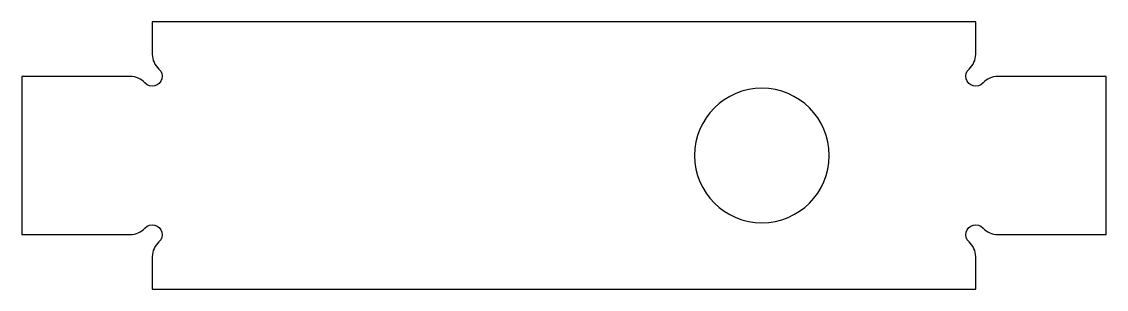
# Model space of a CAD drawing. Header units: millimetres. Extents: x 208 to 235.4, y -109.4 to -102.7.
import ezdxf

# ---------------------------------------------------------------- set-up
doc = ezdxf.new("R2010")
doc.units = ezdxf.units.MM
doc.layers.get('0').update_dxf_attribs({"linetype": 'CONTINUOUS'})

msp = doc.modelspace()

# ---------------------------------------------------------------- linework, layer by layer
msp.add_lwpolyline([(211.467, -108.252, 0.213422), (211.3, -108.625), (211.3, -109.448), (232.1, -109.448), (232.1, -108.625, 0.213422), (231.933, -108.252, -1.05728), (232.286, -107.899, 0.213422), (232.659, -108.066), (235.4, -108.066), (235.4, -104.066), (232.659, -104.066, 0.213422), (232.286, -104.233, -1.05728), (231.933, -103.88, 0.213422), (232.1, -103.507), (232.1, -102.684), (211.3, -102.684), (211.3, -103.507, 0.213422), (211.467, -103.88, -1.05728), (211.114, -104.233, 0.213422), (210.741, -104.066), (208, -104.066), (208, -108.066), (210.741, -108.066, 0.213422), (211.114, -107.899, -1.05728)], format="xyb", close=True)
at = {"extrusion": (-3.75903e-25, 1.4988e-15, -1)}
msp.add_circle((-226.7, -106.066, 0), 1.7, dxfattribs=at)

doc.saveas('drawing.dxf')
